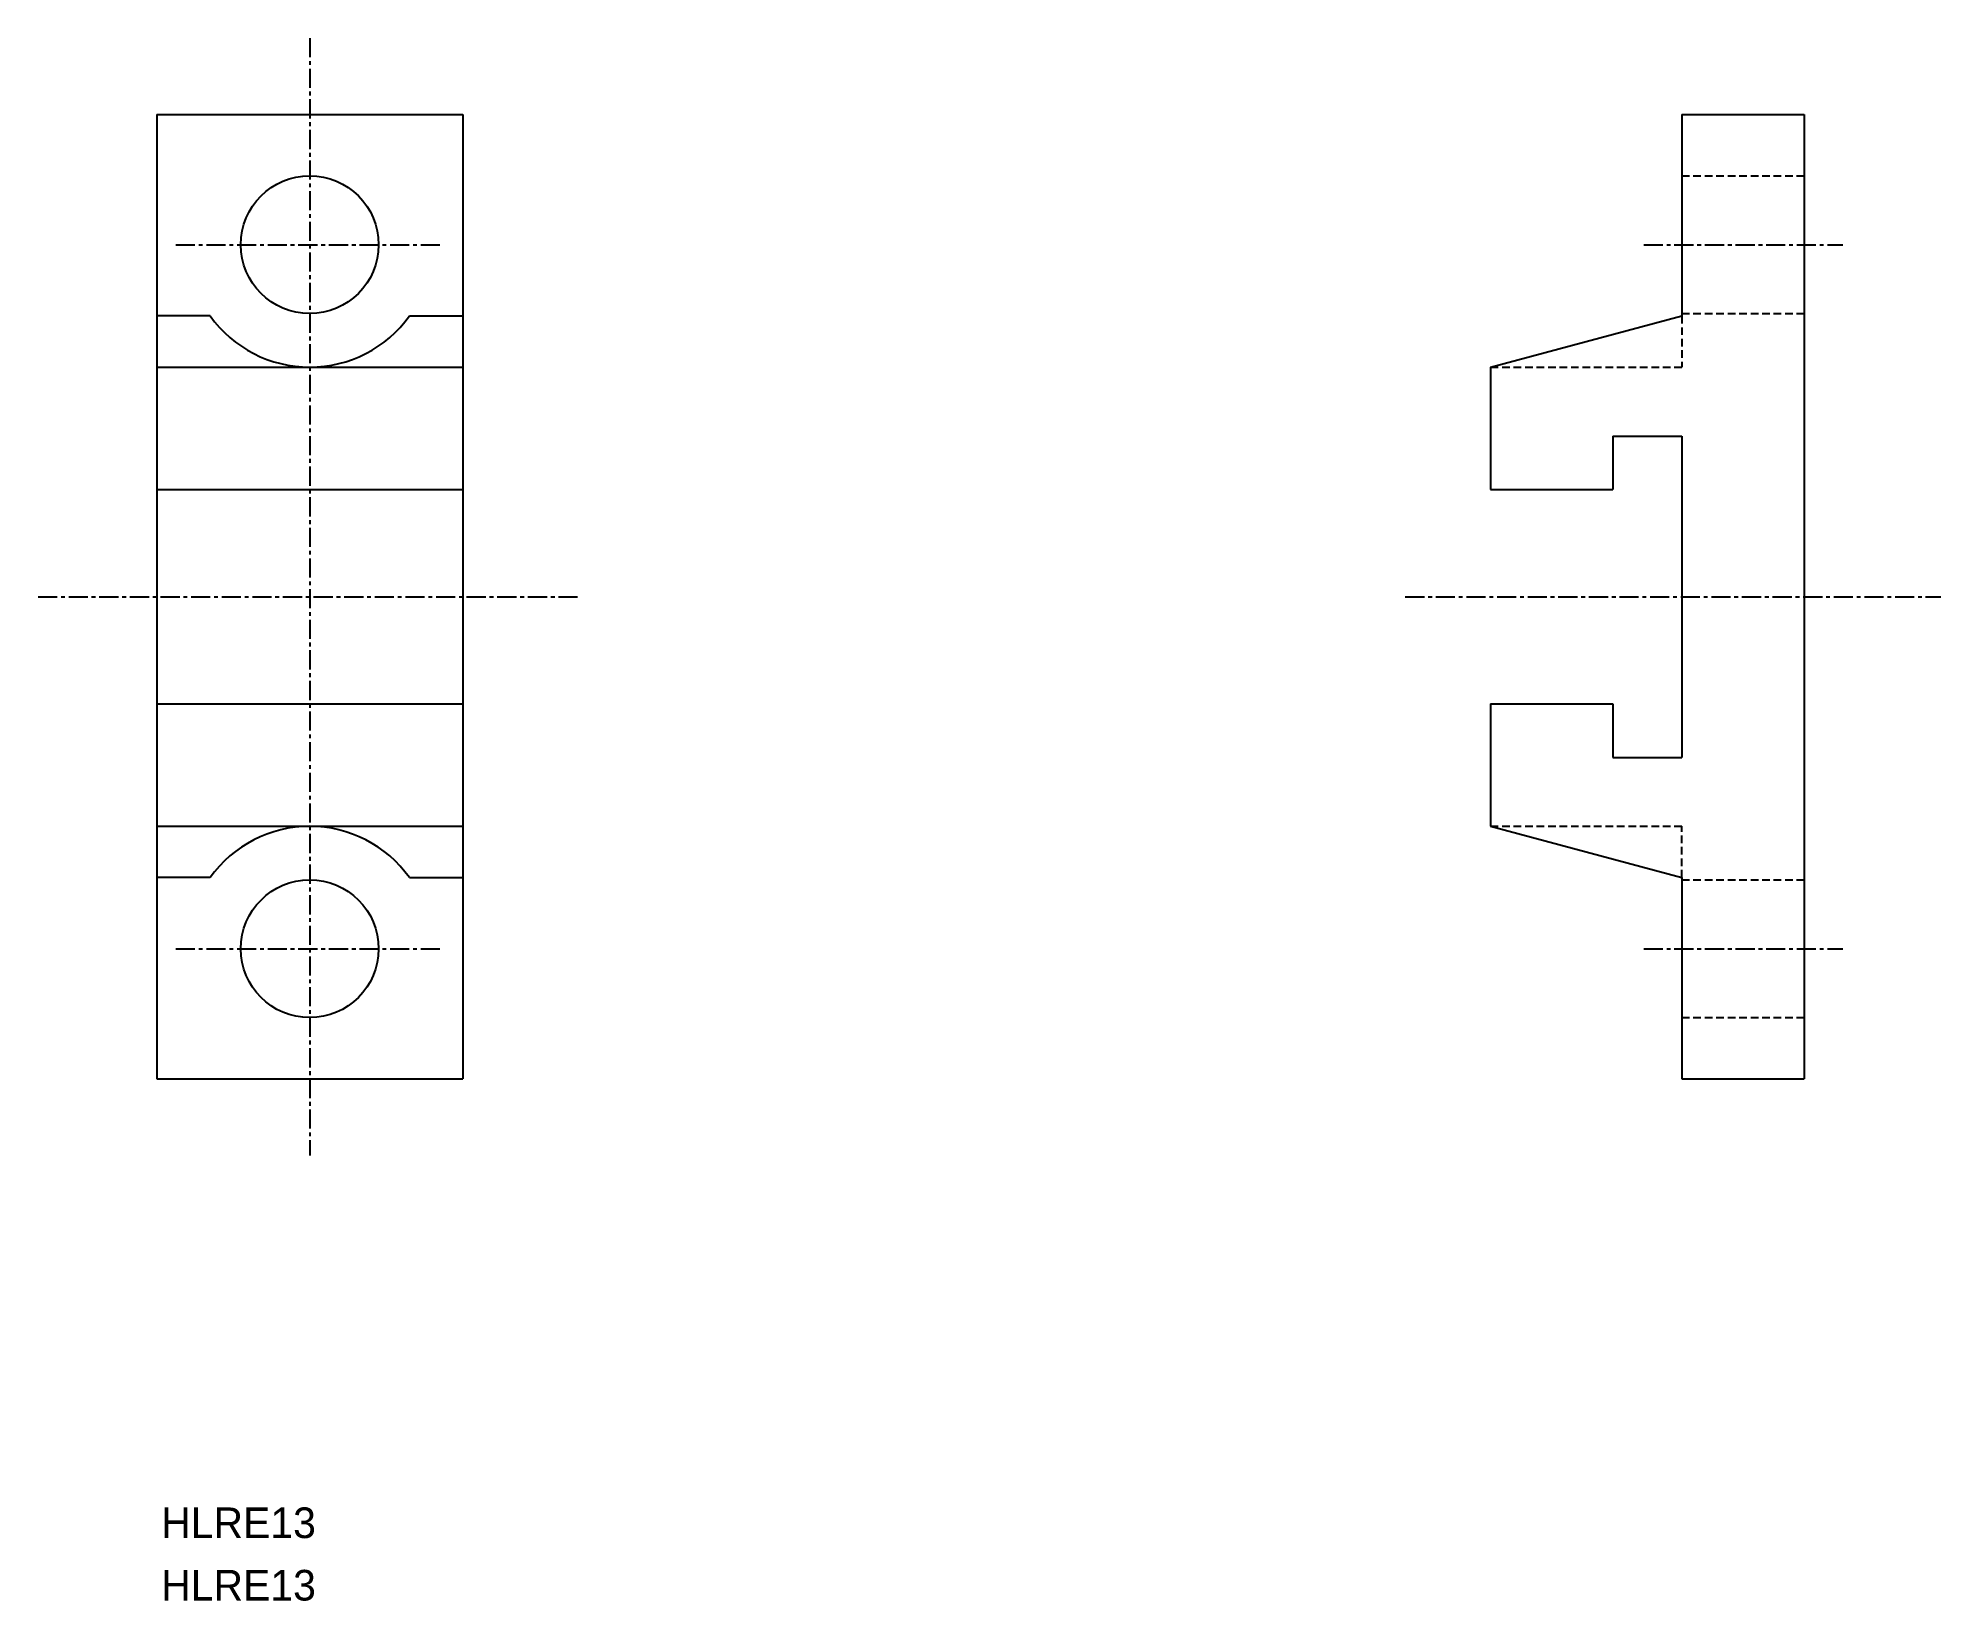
# Model space of a CAD drawing. Extents: x 73 to 197, y 185 to 287.
import ezdxf

# ---------------------------------------------------------------- set-up
doc = ezdxf.new("R2010")
doc.units = 0
doc.linetypes.add('CENTER', pattern=[2, 1.25, -0.25, 0.25, -0.25])
doc.linetypes.add('DASHED', pattern=[0.75, 0.5, -0.25])
doc.layers.get('0').update_dxf_attribs({"linetype": 'CONTINUOUS'})
doc.layers.add('CENTER', color=1, linetype='CENTER')

msp = doc.modelspace()

# ---------------------------------------------------------------- linework, layer by layer
at = {"color": 7, "linetype": 'CONTINUOUS'}
for p, q in [((80.88, 281.67), (80.88, 218.67)), ((80.88, 281.67), (100.88, 281.67)), ((100.88, 281.67), (100.88, 218.67)), ((180.52, 281.67), (188.52, 281.67)), ((180.52, 281.67), (180.52, 268.52)), ((188.52, 281.67), (188.52, 218.67)), ((84.37, 268.52), (80.88, 268.52)), ((97.39, 268.52), (100.88, 268.52)), ((168.02, 265.17), (180.52, 268.52)), ((80.88, 265.17), (100.88, 265.17)), ((168.02, 265.17), (168.02, 257.17)), ((176.02, 260.67), (180.52, 260.67)), ((176.02, 260.67), (176.02, 257.17)), ((180.52, 260.67), (180.52, 239.67)), ((80.88, 257.17), (100.88, 257.17)), ((168.02, 257.17), (176.02, 257.17)), ((80.88, 243.17), (100.88, 243.17)), ((168.02, 243.17), (168.02, 235.17)), ((168.02, 243.17), (176.02, 243.17)), ((176.02, 243.17), (176.02, 239.67)), ((176.02, 239.67), (180.52, 239.67)), ((80.88, 235.17), (100.88, 235.17)), ((168.02, 235.17), (180.52, 231.82)), ((84.37, 231.82), (80.88, 231.82)), ((97.39, 231.82), (100.88, 231.82)), ((180.52, 231.82), (180.52, 218.67)), ((80.88, 218.67), (100.88, 218.67)), ((180.52, 218.67), (188.52, 218.67))]:
    msp.add_line(p, q, dxfattribs=at)
at = {"color": 3, "linetype": 'DASHED'}
for p, q in [((180.52, 277.67), (188.52, 277.67)), ((180.52, 268.67), (188.52, 268.67)), ((180.52, 268.52), (180.52, 265.17)), ((168.03, 265.17), (180.52, 265.17)), ((168.03, 235.17), (180.52, 235.17)), ((180.52, 231.82), (180.52, 235.17)), ((180.52, 231.67), (188.52, 231.67)), ((180.52, 222.67), (188.52, 222.67))]:
    msp.add_line(p, q, dxfattribs=at)
at = {"color": 7, "linetype": 'CONTINUOUS'}
for centre in [(90.88, 273.17), (90.88, 227.17)]:
    msp.add_circle(centre, 4.5, dxfattribs=at)
for centre, start, end in [((90.88, 273.17), 215.5641, 324.4359), ((90.88, 227.17), 35.5641, 144.4359)]:
    msp.add_arc(centre, 8, start, end, dxfattribs=at)
at = {"layer": 'CENTER', "color": 1, "linetype": 'CENTER'}
for p, q in [((90.88, 286.67), (90.88, 213.67)), ((82.13, 273.17), (99.63, 273.17)), ((178.03, 273.17), (191.03, 273.17)), ((73.13, 250.17), (108.63, 250.17)), ((162.45, 250.17), (197.45, 250.17)), ((82.13, 227.17), (99.63, 227.17)), ((178.03, 227.17), (191.03, 227.17))]:
    msp.add_line(p, q, dxfattribs=at)

# ---------------------------------------------------------------- texts
at = {"color": 7, "linetype": 'CONTINUOUS'}
for p in [(81.17, 188.67), (81.17, 184.59)]:
    msp.add_text('HLRE13', height=2, dxfattribs=at).set_placement(p)

doc.saveas('drawing.dxf')
